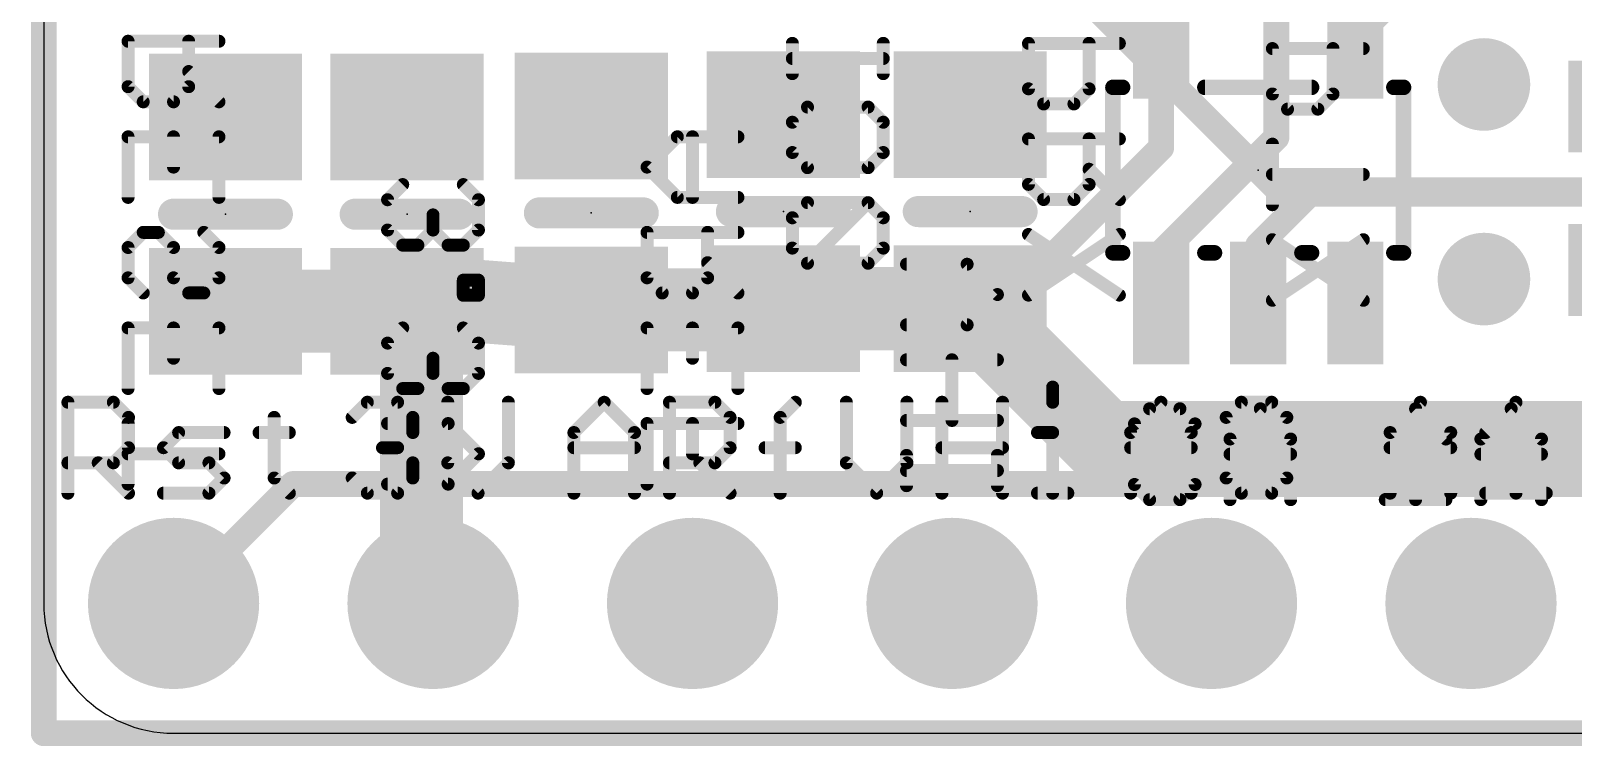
# Model space of a CAD drawing. Extents: x -0.1 to 35.6, y -0.1 to 17.9.
# Drawn here: x -0.13 to 14.97, y -0.13 to 6.87 of the extents above; entities that cross this region are included whole.
import ezdxf

# ---------------------------------------------------------------- set-up
doc = ezdxf.new("R2010")
doc.units = 0
for name, color, linetype in [('1', 12, 'CONTINUOUS'), ('16', 5, 'CONTINUOUS'), ('17', 110, 'CONTINUOUS'), ('18', 110, 'CONTINUOUS'), ('20', 4, 'CONTINUOUS'), ('21', 40, 'CONTINUOUS'), ('22', 6, 'CONTINUOUS'), ('23', 40, 'CONTINUOUS')]:
    doc.layers.add(name, color=color, linetype=linetype)

# ---------------------------------------------------------------- blocks, each defined once
blk = doc.blocks.new('RECT')
blk.add_solid([(-0.5, -0.5), (0.5, -0.5), (-0.5, 0.5), (0.5, 0.5)])
blk = doc.blocks.new('ROUNDP')
at = {"const_width": 0.5}
blk.add_lwpolyline([(0, -0.25, 1), (0, 0.25, 1), (0, -0.25)], format="xyb", dxfattribs=at)
blk = doc.blocks.new('ROUNDV')
at = {"const_width": 0.5}
blk.add_lwpolyline([(0, -0.25, 1), (0, 0.25, 1), (0, -0.25)], format="xyb", dxfattribs=at)

msp = doc.modelspace()

# ---------------------------------------------------------------- linework, layer by layer
at = {"layer": '1'}
for points, const_width in [([(0, 0), (0, 17.78)], 0.254), ([(12.065, 5.8304), (12.065, 7.4846)], 0.254), ([(10.414, 7.335), (10.9372, 6.8118)], 0.254), ([(13.2182, 7.1928), (12.8372, 6.8118)], 0.254), ([(10.9372, 6.8118), (10.9372, 5.7302)], 0.254), ([(10.9372, 4.7026), (12.065, 5.8304)], 0.254), ([(10.9372, 5.7302), (9.3624, 4.1554)], 0.254), ([(12.4262, 5.3142), (11.8872, 4.7752)], 0.254), ([(15.9612, 5.3142), (12.4262, 5.3142)], 0.254), ([(11.8872, 4.7752), (11.8872, 4.2118)], 0.254), ([(10.9372, 4.2118), (10.9372, 4.7026)], 0.254), ([(3.556, 4.13), (1.778, 4.13)], 0.8128), ([(3.556, 4.13), (3.5777, 4.1517)], 0.8128), ([(3.5777, 4.1517), (3.6957, 4.1427)], 0.8128), ([(3.6957, 4.2697), (5.3594, 4.1427)], 0.8128), ([(3.6957, 4.1427), (3.6957, 4.2697)], 0.8128), ([(3.6957, 1.3843), (3.6957, 4.1427)], 0.8128), ([(7.2263, 4.1427), (5.3594, 4.1427)], 0.8128), ([(7.239, 4.1554), (7.2263, 4.1427)], 0.8128), ([(9.0678, 4.1554), (7.239, 4.1554)], 0.8128), ([(10.3784, 2.8448), (9.0678, 4.1554)], 0.8128), ([(9.3624, 4.1554), (9.0678, 4.1554)], 0.254), ([(29.8958, 2.8448), (10.3784, 2.8448)], 0.8128), ([(3.81, 1.27), (3.6957, 1.3843)], 0.8128), ([(32.2072, 0), (0, 0)], 0.254)]:
    msp.add_lwpolyline(points, dxfattribs=dict(at, const_width=const_width))
for points, const_width in [([(11.0007, 6.8118, 1), (10.8737, 6.8118)], 0.127), ([(10.8923, 6.7669, 1), (10.9821, 6.8567)], 0.127), ([(12.7923, 6.8567, 1), (12.8821, 6.7669)], 0.127), ([(12.0015, 5.8304, 1), (12.1285, 5.8304)], 0.127), ([(12.1099, 5.7855, 1), (12.0201, 5.8753)], 0.127), ([(10.8737, 5.7302, 1), (11.0007, 5.7302)], 0.127), ([(10.9821, 5.6853, 1), (10.8923, 5.7751)], 0.127), ([(12.4262, 5.3777, 1), (12.4262, 5.2507)], 0.127), ([(12.4711, 5.2693, 1), (12.3813, 5.3591)], 0.127), ([(11.9507, 4.7752, 1), (11.8237, 4.7752)], 0.127), ([(11.8423, 4.8201, 1), (11.9321, 4.7303)], 0.127), ([(11.0007, 4.7026, 1), (10.8737, 4.7026)], 0.127), ([(10.8923, 4.7475, 1), (10.9821, 4.6577)], 0.127), ([(1.778, 4.3332, 1), (1.778, 3.9268)], 0.4064), ([(3.5932, 4.3543, 1), (3.5622, 3.9491)], 0.4064), ([(3.7214, 4.008, 1), (3.434, 4.2954)], 0.4064), ([(3.7112, 4.4723, 1), (3.6802, 4.0671)], 0.4064), ([(3.8989, 4.2697, 1), (3.4925, 4.2697)], 0.4064), ([(3.8989, 4.1427, 1), (3.4925, 4.1427)], 0.4064), ([(3.556, 3.9268, 1), (3.556, 4.3332)], 0.4064), ([(3.6802, 3.9401, 1), (3.7112, 4.3453)], 0.4064), ([(5.3594, 4.3459, 1), (5.3594, 3.9395)], 0.4064), ([(5.3439, 3.9401, 1), (5.3749, 4.3453)], 0.4064), ([(7.239, 4.3586, 1), (7.239, 3.9522)], 0.4064), ([(7.3827, 4.0117, 1), (7.0953, 4.2991)], 0.4064), ([(7.2263, 3.9395, 1), (7.2263, 4.3459)], 0.4064), ([(9.2115, 4.2991, 1), (8.9241, 4.0117)], 0.4064), ([(9.0678, 3.9522, 1), (9.0678, 4.3586)], 0.4064), ([(3.4123, 4.2737, 1), (3.6997, 3.9863)], 0.4064), ([(7.0826, 4.2864, 1), (7.37, 3.999)], 0.4064), ([(3.4925, 4.1427, 1), (3.8989, 4.1427)], 0.4064), ([(9.0678, 4.2189, 1), (9.0678, 4.0919)], 0.127), ([(9.3175, 4.2003, 1), (9.4073, 4.1105)], 0.127), ([(9.3624, 4.0919, 1), (9.3624, 4.2189)], 0.127), ([(10.8737, 4.2118, 1), (11.0007, 4.2118)], 0.127), ([(11.8237, 4.2118, 1), (11.9507, 4.2118)], 0.127), ([(10.3784, 3.048, 1), (10.3784, 2.6416)], 0.4064), ([(10.2347, 2.7011, 1), (10.5221, 2.9885)], 0.4064), ([(3.8394, 1.528, 1), (3.552, 1.2406)], 0.4064), ([(3.4925, 1.3843, 1), (3.8989, 1.3843)], 0.4064), ([(3.6663, 1.1263, 1), (3.9537, 1.4137)], 0.4064), ([(0, 0.0635, 1), (0, -0.0635)], 0.127), ([(-0.0635, 0, 1), (0.0635, 0)], 0.127)]:
    msp.add_lwpolyline(points, format="xyb", dxfattribs=dict(at, const_width=const_width))
at = {"layer": '16', "const_width": 0.254}
for points in [[(0, 0), (0, 17.78)], [(8.636, 8.763), (12.1198, 5.2792)], [(15.4686, 5.2792), (12.1198, 5.2792)], [(1.27, 1.27), (2.4384, 2.4384)], [(2.4384, 2.4384), (17.2663, 2.4384)], [(32.0802, 0), (0, 0)]]:
    msp.add_lwpolyline(points, dxfattribs=at)
at = {"layer": '16', "const_width": 0.127}
for points in [[(12.1198, 5.3427, 1), (12.1198, 5.2157)], [(12.0749, 5.2343, 1), (12.1647, 5.3241)], [(2.4384, 2.5019, 1), (2.4384, 2.3749)], [(2.4833, 2.3935, 1), (2.3935, 2.4833)], [(1.2251, 1.3149, 1), (1.3149, 1.2251)], [(0, 0.0635, 1), (0, -0.0635)], [(-0.0635, 0, 1), (0.0635, 0)]]:
    msp.add_lwpolyline(points, format="xyb", dxfattribs=at)
at = {"layer": '20'}
for p, q in [((0, 16.51), (0, 1.27)), ((1.27, 0), (34.29, 0))]:
    msp.add_line(p, q, dxfattribs=at)
msp.add_arc((1.27, 1.27), 1.27, 180, 270, dxfattribs=at)
at = {"layer": '21'}
for points, const_width in [([(10.4652, 4.7018), (10.4652, 6.3218)], 0.1524), ([(10.4652, 6.3218), (10.5592, 6.3218)], 0.1524), ([(11.3652, 6.3218), (12.4092, 6.3218)], 0.1524), ([(13.2152, 6.3218), (13.3092, 6.3218)], 0.1524), ([(13.3092, 6.3218), (13.3092, 4.7018)], 0.1524), ([(1.27, 5.08), (2.286, 5.08)], 0.3048), ([(3.048, 5.08), (4.064, 5.08)], 0.3048), ([(4.8514, 5.0927), (5.8674, 5.0927)], 0.3048), ([(6.731, 5.1054), (7.747, 5.1054)], 0.3048), ([(8.5598, 5.1054), (9.5758, 5.1054)], 0.3048), ([(10.5592, 4.7018), (10.4652, 4.7018)], 0.1524), ([(11.4592, 4.7018), (11.3652, 4.7018)], 0.1524), ([(12.4092, 4.7018), (12.3152, 4.7018)], 0.1524), ([(13.3092, 4.7018), (13.2152, 4.7018)], 0.1524), ([(9.8751, 3.3876), (9.8751, 3.2393)], 0.127), ([(0.2358, 2.3495), (0.2358, 3.2393)], 0.127), ([(0.2358, 3.2393), (0.6807, 3.2393)], 0.127), ([(0.6807, 3.2393), (0.829, 3.091)], 0.127), ([(3.0185, 3.091), (3.1668, 3.2393)], 0.127), ([(3.1668, 3.2393), (3.4633, 3.2393)], 0.127), ([(3.4633, 3.2393), (3.6116, 3.091)], 0.127), ([(3.954, 3.2393), (3.954, 2.6461)], 0.127), ([(4.5472, 2.6461), (4.5472, 3.2393)], 0.127), ([(5.1888, 2.9427), (5.4854, 3.2393)], 0.127), ([(5.4854, 3.2393), (5.782, 2.9427)], 0.127), ([(6.1243, 2.3495), (6.1243, 3.2393)], 0.127), ([(6.1243, 3.2393), (6.5692, 3.2393)], 0.127), ([(6.5692, 3.2393), (6.7175, 3.091)], 0.127), ([(7.2081, 3.091), (7.3564, 3.2393)], 0.127), ([(7.8558, 3.2393), (7.8558, 2.6461)], 0.127), ([(8.449, 2.6461), (8.449, 3.2393)], 0.127), ([(8.7913, 2.3495), (8.7913, 3.2393)], 0.127), ([(9.3845, 3.2393), (9.3845, 2.3495)], 0.127), ([(10.6385, 2.9427), (10.935, 3.2393)], 0.127), ([(10.935, 3.2393), (11.2316, 2.9427)], 0.127), ([(11.574, 3.091), (11.7223, 3.2393)], 0.127), ([(11.7223, 3.2393), (12.0189, 3.2393)], 0.127), ([(12.0189, 3.2393), (12.1672, 3.091)], 0.127), ([(13.1785, 2.9427), (13.475, 3.2393)], 0.127), ([(13.475, 3.2393), (13.7716, 2.9427)], 0.127), ([(14.114, 2.9427), (14.4106, 3.2393)], 0.127), ([(14.4106, 3.2393), (14.4106, 2.3495)], 0.127), ([(0.829, 3.091), (0.829, 2.7944)], 0.127), ([(2.2551, 3.091), (2.2551, 2.4978)], 0.127), ([(3.6116, 3.091), (3.6116, 2.9427)], 0.127), ([(6.7175, 3.091), (6.7175, 2.7944)], 0.127), ([(7.2081, 2.3495), (7.2081, 3.091)], 0.127), ([(11.574, 2.4978), (11.574, 3.091)], 0.127), ([(11.574, 2.4978), (12.1672, 3.091)], 0.127), ([(12.1672, 3.091), (12.1672, 2.4978)], 0.127), ([(1.1713, 2.7944), (1.3196, 2.9427)], 0.127), ([(1.3196, 2.9427), (1.7645, 2.9427)], 0.127), ([(2.1068, 2.9427), (2.4034, 2.9427)], 0.127), ([(3.6116, 2.9427), (3.4633, 2.7944)], 0.127), ([(5.1888, 2.3495), (5.1888, 2.9427)], 0.127), ([(5.782, 2.9427), (5.782, 2.3495)], 0.127), ([(9.7268, 2.9427), (9.8751, 2.9427)], 0.127), ([(9.8751, 2.9427), (9.8751, 2.3495)], 0.127), ([(10.6385, 2.3495), (10.6385, 2.9427)], 0.127), ([(11.2316, 2.9427), (11.2316, 2.3495)], 0.127), ([(13.1785, 2.3495), (13.1785, 2.9427)], 0.127), ([(13.7716, 2.9427), (13.7716, 2.3495)], 0.127), ([(0.829, 2.7944), (0.6807, 2.6461)], 0.127), ([(1.3196, 2.6461), (1.1713, 2.7944)], 0.127), ([(3.4633, 2.7944), (3.315, 2.7944)], 0.127), ([(3.4633, 2.7944), (3.6116, 2.6461)], 0.127), ([(5.1888, 2.7944), (5.782, 2.7944)], 0.127), ([(6.7175, 2.7944), (6.5692, 2.6461)], 0.127), ([(7.0598, 2.7944), (7.3564, 2.7944)], 0.127), ([(8.7913, 2.7944), (9.3845, 2.7944)], 0.127), ([(10.6385, 2.7944), (11.2316, 2.7944)], 0.127), ([(13.1785, 2.7944), (13.7716, 2.7944)], 0.127), ([(0.6807, 2.6461), (0.2358, 2.6461)], 0.127), ([(0.5324, 2.6461), (0.829, 2.3495)], 0.127), ([(1.6162, 2.6461), (1.3196, 2.6461)], 0.127), ([(1.7645, 2.4978), (1.6162, 2.6461)], 0.127), ([(3.6116, 2.6461), (3.6116, 2.4978)], 0.127), ([(3.954, 2.6461), (4.2506, 2.3495)], 0.127), ([(4.2506, 2.3495), (4.5472, 2.6461)], 0.127), ([(6.5692, 2.6461), (6.1243, 2.6461)], 0.127), ([(6.4209, 2.6461), (6.7175, 2.3495)], 0.127), ([(7.8558, 2.6461), (8.1524, 2.3495)], 0.127), ([(8.1524, 2.3495), (8.449, 2.6461)], 0.127), ([(1.6162, 2.3495), (1.7645, 2.4978)], 0.127), ([(2.2551, 2.4978), (2.4034, 2.3495)], 0.127), ([(3.1668, 2.3495), (3.0185, 2.4978)], 0.127), ([(3.6116, 2.4978), (3.4633, 2.3495)], 0.127), ([(11.7223, 2.3495), (11.574, 2.4978)], 0.127), ([(12.1672, 2.4978), (12.0189, 2.3495)], 0.127), ([(1.1713, 2.3495), (1.6162, 2.3495)], 0.127), ([(3.4633, 2.3495), (3.1668, 2.3495)], 0.127), ([(9.7268, 2.3495), (10.0234, 2.3495)], 0.127), ([(12.0189, 2.3495), (11.7223, 2.3495)], 0.127), ([(14.114, 2.3495), (14.7072, 2.3495)], 0.127)]:
    msp.add_lwpolyline(points, dxfattribs=dict(at, const_width=const_width))
for points, const_width in [([(10.5033, 6.3218, 1), (10.4271, 6.3218)], 0.0762), ([(10.4652, 6.3599, 1), (10.4652, 6.2837)], 0.0762), ([(10.5592, 6.2837, 1), (10.5592, 6.3599)], 0.0762), ([(11.3652, 6.3599, 1), (11.3652, 6.2837)], 0.0762), ([(12.4092, 6.2837, 1), (12.4092, 6.3599)], 0.0762), ([(13.2152, 6.3599, 1), (13.2152, 6.2837)], 0.0762), ([(13.3473, 6.3218, 1), (13.2711, 6.3218)], 0.0762), ([(13.3092, 6.2837, 1), (13.3092, 6.3599)], 0.0762), ([(1.27, 5.1562, 1), (1.27, 5.0038)], 0.1524), ([(2.286, 5.0038, 1), (2.286, 5.1562)], 0.1524), ([(3.048, 5.1562, 1), (3.048, 5.0038)], 0.1524), ([(4.064, 5.0038, 1), (4.064, 5.1562)], 0.1524), ([(4.8514, 5.1689, 1), (4.8514, 5.0165)], 0.1524), ([(5.8674, 5.0165, 1), (5.8674, 5.1689)], 0.1524), ([(6.731, 5.1816, 1), (6.731, 5.0292)], 0.1524), ([(7.747, 5.0292, 1), (7.747, 5.1816)], 0.1524), ([(8.5598, 5.1816, 1), (8.5598, 5.0292)], 0.1524), ([(9.5758, 5.0292, 1), (9.5758, 5.1816)], 0.1524), ([(10.4652, 4.7399, 1), (10.4652, 4.6637)], 0.0762), ([(10.4271, 4.7018, 1), (10.5033, 4.7018)], 0.0762), ([(10.5592, 4.6637, 1), (10.5592, 4.7399)], 0.0762), ([(11.3652, 4.7399, 1), (11.3652, 4.6637)], 0.0762), ([(11.4592, 4.6637, 1), (11.4592, 4.7399)], 0.0762), ([(12.3152, 4.7399, 1), (12.3152, 4.6637)], 0.0762), ([(12.4092, 4.6637, 1), (12.4092, 4.7399)], 0.0762), ([(13.2152, 4.7399, 1), (13.2152, 4.6637)], 0.0762), ([(13.2711, 4.7018, 1), (13.3473, 4.7018)], 0.0762), ([(13.3092, 4.6637, 1), (13.3092, 4.7399)], 0.0762), ([(9.9069, 3.3876, 1), (9.8434, 3.3876)], 0.0635), ([(0.2675, 3.2393, 1), (0.204, 3.2393)], 0.0635), ([(0.2358, 3.271, 1), (0.2358, 3.2075)], 0.0635), ([(0.7031, 3.2617, 1), (0.6582, 3.2168)], 0.0635), ([(0.6807, 3.2075, 1), (0.6807, 3.271)], 0.0635), ([(3.1668, 3.271, 1), (3.1668, 3.2075)], 0.0635), ([(3.1892, 3.2168, 1), (3.1443, 3.2617)], 0.0635), ([(3.4858, 3.2617, 1), (3.4409, 3.2168)], 0.0635), ([(3.4633, 3.2075, 1), (3.4633, 3.271)], 0.0635), ([(3.9857, 3.2393, 1), (3.9222, 3.2393)], 0.0635), ([(4.5789, 3.2393, 1), (4.5154, 3.2393)], 0.0635), ([(5.5078, 3.2617, 1), (5.4629, 3.2168)], 0.0635), ([(5.5078, 3.2168, 1), (5.4629, 3.2617)], 0.0635), ([(6.1243, 3.271, 1), (6.1243, 3.2075)], 0.0635), ([(6.156, 3.2393, 1), (6.0926, 3.2393)], 0.0635), ([(6.5916, 3.2617, 1), (6.5467, 3.2168)], 0.0635), ([(6.5692, 3.2075, 1), (6.5692, 3.271)], 0.0635), ([(7.3789, 3.2168, 1), (7.334, 3.2617)], 0.0635), ([(7.8875, 3.2393, 1), (7.824, 3.2393)], 0.0635), ([(8.4807, 3.2393, 1), (8.4172, 3.2393)], 0.0635), ([(8.8231, 3.2393, 1), (8.7595, 3.2393)], 0.0635), ([(9.4162, 3.2393, 1), (9.3527, 3.2393)], 0.0635), ([(9.8434, 3.2393, 1), (9.9069, 3.2393)], 0.0635), ([(10.9575, 3.2617, 1), (10.9126, 3.2168)], 0.0635), ([(10.9575, 3.2168, 1), (10.9126, 3.2617)], 0.0635), ([(11.7223, 3.271, 1), (11.7223, 3.2075)], 0.0635), ([(11.7447, 3.2168, 1), (11.6998, 3.2617)], 0.0635), ([(12.0413, 3.2617, 1), (11.9964, 3.2168)], 0.0635), ([(12.0189, 3.2075, 1), (12.0189, 3.271)], 0.0635), ([(13.4975, 3.2617, 1), (13.4526, 3.2168)], 0.0635), ([(13.4975, 3.2168, 1), (13.4526, 3.2617)], 0.0635), ([(14.4423, 3.2393, 1), (14.3788, 3.2393)], 0.0635), ([(14.433, 3.2168, 1), (14.3881, 3.2617)], 0.0635), ([(0.8607, 3.091, 1), (0.7972, 3.091)], 0.0635), ([(0.8065, 3.0685, 1), (0.8514, 3.1134)], 0.0635), ([(2.2869, 3.091, 1), (2.2234, 3.091)], 0.0635), ([(2.996, 3.1134, 1), (3.0409, 3.0685)], 0.0635), ([(3.6434, 3.091, 1), (3.5799, 3.091)], 0.0635), ([(3.5892, 3.0685, 1), (3.6341, 3.1134)], 0.0635), ([(6.7492, 3.091, 1), (6.6857, 3.091)], 0.0635), ([(6.695, 3.0685, 1), (6.7399, 3.1134)], 0.0635), ([(7.2399, 3.091, 1), (7.1764, 3.091)], 0.0635), ([(7.1857, 3.1134, 1), (7.2306, 3.0685)], 0.0635), ([(11.6057, 3.091, 1), (11.5422, 3.091)], 0.0635), ([(11.5515, 3.1134, 1), (11.5964, 3.0685)], 0.0635), ([(12.1989, 3.091, 1), (12.1354, 3.091)], 0.0635), ([(12.1896, 3.0685, 1), (12.1447, 3.1134)], 0.0635), ([(12.1447, 3.0685, 1), (12.1896, 3.1134)], 0.0635), ([(1.3196, 2.9744, 1), (1.3196, 2.9109)], 0.0635), ([(1.342, 2.9202, 1), (1.2971, 2.9651)], 0.0635), ([(1.7645, 2.9109, 1), (1.7645, 2.9744)], 0.0635), ([(2.1068, 2.9744, 1), (2.1068, 2.9109)], 0.0635), ([(2.4034, 2.9109, 1), (2.4034, 2.9744)], 0.0635), ([(3.5799, 2.9427, 1), (3.6434, 2.9427)], 0.0635), ([(3.6341, 2.9202, 1), (3.5892, 2.9651)], 0.0635), ([(5.2205, 2.9427, 1), (5.157, 2.9427)], 0.0635), ([(5.1663, 2.9651, 1), (5.2112, 2.9202)], 0.0635), ([(5.8137, 2.9427, 1), (5.7502, 2.9427)], 0.0635), ([(5.7595, 2.9202, 1), (5.8044, 2.9651)], 0.0635), ([(9.7268, 2.9744, 1), (9.7268, 2.9109)], 0.0635), ([(9.9069, 2.9427, 1), (9.8434, 2.9427)], 0.0635), ([(9.8751, 2.9109, 1), (9.8751, 2.9744)], 0.0635), ([(10.6702, 2.9427, 1), (10.6067, 2.9427)], 0.0635), ([(10.616, 2.9651, 1), (10.6609, 2.9202)], 0.0635), ([(11.2634, 2.9427, 1), (11.1999, 2.9427)], 0.0635), ([(11.2092, 2.9202, 1), (11.2541, 2.9651)], 0.0635), ([(13.2102, 2.9427, 1), (13.1467, 2.9427)], 0.0635), ([(13.156, 2.9651, 1), (13.2009, 2.9202)], 0.0635), ([(13.8034, 2.9427, 1), (13.7399, 2.9427)], 0.0635), ([(13.7492, 2.9202, 1), (13.7941, 2.9651)], 0.0635), ([(14.0915, 2.9651, 1), (14.1364, 2.9202)], 0.0635), ([(0.7972, 2.7944, 1), (0.8607, 2.7944)], 0.0635), ([(0.8514, 2.7719, 1), (0.8065, 2.8168)], 0.0635), ([(1.1938, 2.8168, 1), (1.1488, 2.7719)], 0.0635), ([(1.1488, 2.8168, 1), (1.1938, 2.7719)], 0.0635), ([(3.315, 2.8261, 1), (3.315, 2.7626)], 0.0635), ([(3.4858, 2.8168, 1), (3.4409, 2.7719)], 0.0635), ([(3.4409, 2.8168, 1), (3.4858, 2.7719)], 0.0635), ([(3.4633, 2.7626, 1), (3.4633, 2.8261)], 0.0635), ([(5.1888, 2.8261, 1), (5.1888, 2.7626)], 0.0635), ([(5.782, 2.7626, 1), (5.782, 2.8261)], 0.0635), ([(6.6857, 2.7944, 1), (6.7492, 2.7944)], 0.0635), ([(6.7399, 2.7719, 1), (6.695, 2.8168)], 0.0635), ([(7.0598, 2.8261, 1), (7.0598, 2.7626)], 0.0635), ([(7.3564, 2.7626, 1), (7.3564, 2.8261)], 0.0635), ([(8.7913, 2.8261, 1), (8.7913, 2.7626)], 0.0635), ([(9.3845, 2.7626, 1), (9.3845, 2.8261)], 0.0635), ([(10.6385, 2.8261, 1), (10.6385, 2.7626)], 0.0635), ([(11.2316, 2.7626, 1), (11.2316, 2.8261)], 0.0635), ([(13.1785, 2.8261, 1), (13.1785, 2.7626)], 0.0635), ([(13.7716, 2.7626, 1), (13.7716, 2.8261)], 0.0635), ([(0.2358, 2.6778, 1), (0.2358, 2.6143)], 0.0635), ([(0.5548, 2.6685, 1), (0.5099, 2.6236)], 0.0635), ([(0.6582, 2.6685, 1), (0.7031, 2.6236)], 0.0635), ([(0.6807, 2.6143, 1), (0.6807, 2.6778)], 0.0635), ([(1.3196, 2.6778, 1), (1.3196, 2.6143)], 0.0635), ([(1.2971, 2.6236, 1), (1.342, 2.6685)], 0.0635), ([(1.6386, 2.6685, 1), (1.5937, 2.6236)], 0.0635), ([(1.6162, 2.6143, 1), (1.6162, 2.6778)], 0.0635), ([(3.6434, 2.6461, 1), (3.5799, 2.6461)], 0.0635), ([(3.5892, 2.6236, 1), (3.6341, 2.6685)], 0.0635), ([(3.9222, 2.6461, 1), (3.9857, 2.6461)], 0.0635), ([(3.9764, 2.6685, 1), (3.9315, 2.6236)], 0.0635), ([(4.5154, 2.6461, 1), (4.5789, 2.6461)], 0.0635), ([(4.5696, 2.6236, 1), (4.5247, 2.6685)], 0.0635), ([(6.1243, 2.6778, 1), (6.1243, 2.6143)], 0.0635), ([(6.4433, 2.6685, 1), (6.3984, 2.6236)], 0.0635), ([(6.5467, 2.6685, 1), (6.5916, 2.6236)], 0.0635), ([(6.5692, 2.6143, 1), (6.5692, 2.6778)], 0.0635), ([(7.8782, 2.6685, 1), (7.8333, 2.6236)], 0.0635), ([(7.824, 2.6461, 1), (7.8875, 2.6461)], 0.0635), ([(8.4172, 2.6461, 1), (8.4807, 2.6461)], 0.0635), ([(8.4714, 2.6236, 1), (8.4265, 2.6685)], 0.0635), ([(1.7869, 2.4753, 1), (1.742, 2.5202)], 0.0635), ([(1.742, 2.4753, 1), (1.7869, 2.5202)], 0.0635), ([(2.2234, 2.4978, 1), (2.2869, 2.4978)], 0.0635), ([(2.2776, 2.5202, 1), (2.2327, 2.4753)], 0.0635), ([(3.0409, 2.5202, 1), (2.996, 2.4753)], 0.0635), ([(3.5799, 2.4978, 1), (3.6434, 2.4978)], 0.0635), ([(3.6341, 2.4753, 1), (3.5892, 2.5202)], 0.0635), ([(11.5422, 2.4978, 1), (11.6057, 2.4978)], 0.0635), ([(11.5964, 2.5202, 1), (11.5515, 2.4753)], 0.0635), ([(11.5515, 2.5202, 1), (11.5964, 2.4753)], 0.0635), ([(12.1354, 2.4978, 1), (12.1989, 2.4978)], 0.0635), ([(12.1896, 2.4753, 1), (12.1447, 2.5202)], 0.0635), ([(0.204, 2.3495, 1), (0.2675, 2.3495)], 0.0635), ([(0.8065, 2.327, 1), (0.8514, 2.372)], 0.0635), ([(1.1713, 2.3813, 1), (1.1713, 2.3177)], 0.0635), ([(1.5937, 2.372, 1), (1.6386, 2.327)], 0.0635), ([(1.6162, 2.3177, 1), (1.6162, 2.3813)], 0.0635), ([(2.381, 2.327, 1), (2.4259, 2.372)], 0.0635), ([(3.1668, 2.3813, 1), (3.1668, 2.3177)], 0.0635), ([(3.1443, 2.327, 1), (3.1892, 2.372)], 0.0635), ([(3.4409, 2.372, 1), (3.4858, 2.327)], 0.0635), ([(3.4633, 2.3177, 1), (3.4633, 2.3813)], 0.0635), ([(4.2281, 2.372, 1), (4.273, 2.327)], 0.0635), ([(4.2281, 2.327, 1), (4.273, 2.372)], 0.0635), ([(5.157, 2.3495, 1), (5.2205, 2.3495)], 0.0635), ([(5.7502, 2.3495, 1), (5.8137, 2.3495)], 0.0635), ([(6.0926, 2.3495, 1), (6.156, 2.3495)], 0.0635), ([(6.695, 2.327, 1), (6.7399, 2.372)], 0.0635), ([(7.1764, 2.3495, 1), (7.2399, 2.3495)], 0.0635), ([(8.1299, 2.372, 1), (8.1748, 2.327)], 0.0635), ([(8.1299, 2.327, 1), (8.1748, 2.372)], 0.0635), ([(8.7595, 2.3495, 1), (8.8231, 2.3495)], 0.0635), ([(9.3527, 2.3495, 1), (9.4162, 2.3495)], 0.0635), ([(9.7268, 2.3813, 1), (9.7268, 2.3177)], 0.0635), ([(9.8434, 2.3495, 1), (9.9069, 2.3495)], 0.0635), ([(10.0234, 2.3177, 1), (10.0234, 2.3813)], 0.0635), ([(10.6067, 2.3495, 1), (10.6702, 2.3495)], 0.0635), ([(11.1999, 2.3495, 1), (11.2634, 2.3495)], 0.0635), ([(11.7223, 2.3813, 1), (11.7223, 2.3177)], 0.0635), ([(11.6998, 2.327, 1), (11.7447, 2.372)], 0.0635), ([(11.9964, 2.372, 1), (12.0413, 2.327)], 0.0635), ([(12.0189, 2.3177, 1), (12.0189, 2.3813)], 0.0635), ([(13.1467, 2.3495, 1), (13.2102, 2.3495)], 0.0635), ([(13.7399, 2.3495, 1), (13.8034, 2.3495)], 0.0635), ([(14.114, 2.3813, 1), (14.114, 2.3177)], 0.0635), ([(14.3788, 2.3495, 1), (14.4423, 2.3495)], 0.0635), ([(14.7072, 2.3177, 1), (14.7072, 2.3813)], 0.0635)]:
    msp.add_lwpolyline(points, format="xyb", dxfattribs=dict(at, const_width=const_width))
at = {"layer": '22', "const_width": 0.127}
for points in [[(1.7145, 6.7731), (0.8247, 6.7731)], [(0.8247, 6.7731), (0.8247, 6.3282)], [(1.4179, 6.3282), (1.4179, 6.7731)], [(7.3271, 6.7523), (7.3271, 6.4557)], [(8.2169, 6.7523), (8.2169, 6.4557)], [(10.5283, 6.7523), (9.6385, 6.7523)], [(9.6385, 6.7523), (9.6385, 6.3074)], [(10.2317, 6.3074), (10.2317, 6.7523)], [(8.2169, 6.604), (7.3271, 6.604)], [(12.9159, 6.7015), (12.0261, 6.7015)], [(12.0261, 6.7015), (12.0261, 6.2566)], [(12.6193, 6.2566), (12.6193, 6.7015)], [(1.4179, 6.4765), (1.7145, 6.1799)], [(0.8247, 6.3282), (0.973, 6.1799)], [(1.2696, 6.1799), (1.4179, 6.3282)], [(9.6385, 6.3074), (9.7868, 6.1591)], [(10.0834, 6.1591), (10.2317, 6.3074)], [(0.973, 6.1799), (1.2696, 6.1799)], [(7.3271, 5.9803), (7.4754, 6.1286)], [(7.4754, 6.1286), (8.0686, 6.1286)], [(8.0686, 6.1286), (8.2169, 5.9803)], [(9.7868, 6.1591), (10.0834, 6.1591)], [(12.0261, 6.2566), (12.1744, 6.1083)], [(12.471, 6.1083), (12.6193, 6.2566)], [(7.3271, 5.6837), (7.3271, 5.9803)], [(8.2169, 5.9803), (8.2169, 5.6837)], [(12.1744, 6.1083), (12.471, 6.1083)], [(0.8247, 5.2444), (0.8247, 5.8376)], [(0.8247, 5.8376), (1.7145, 5.8376)], [(1.2696, 5.8376), (1.2696, 5.541)], [(1.7145, 5.8376), (1.7145, 5.2444)], [(6.2013, 5.8376), (5.9047, 5.541)], [(6.7945, 5.8376), (6.2013, 5.8376)], [(6.3496, 5.8376), (6.3496, 5.2444)], [(7.4754, 5.5354), (7.3271, 5.6837)], [(8.2169, 5.6837), (8.0686, 5.5354)], [(10.5283, 5.8167), (9.6385, 5.8167)], [(9.6385, 5.8167), (9.6385, 5.3719)], [(10.2317, 5.3719), (10.2317, 5.8167)], [(12.0261, 5.7659), (12.0261, 5.1728)], [(5.9047, 5.541), (6.2013, 5.2444)], [(8.0686, 5.5354), (7.4754, 5.5354)], [(9.6385, 5.3719), (9.7868, 5.2236)], [(10.0834, 5.2236), (10.2317, 5.3719)], [(10.2317, 5.5202), (10.5283, 5.2236)], [(12.9159, 5.4694), (12.0261, 5.4694)], [(3.513, 5.3698), (3.3647, 5.2215)], [(3.3647, 5.2215), (3.3647, 4.9249)], [(4.2545, 5.2215), (4.1062, 5.3698)], [(4.2545, 4.9249), (4.2545, 5.2215)], [(6.2013, 5.2444), (6.7945, 5.2444)], [(9.7868, 5.2236), (10.0834, 5.2236)], [(3.8096, 4.9249), (3.8096, 5.0732)], [(7.4754, 5.1931), (7.3271, 5.0448)], [(8.0686, 5.1931), (7.4754, 5.1931)], [(8.0686, 5.1931), (7.4754, 4.5999)], [(8.2169, 5.0448), (8.0686, 5.1931)], [(3.3647, 4.9249), (3.513, 4.7766)], [(3.6613, 4.7766), (3.8096, 4.9249)], [(3.8096, 4.9249), (3.9579, 4.7766)], [(4.1062, 4.7766), (4.2545, 4.9249)], [(7.3271, 5.0448), (7.3271, 4.7482)], [(8.2169, 4.7482), (8.2169, 5.0448)], [(0.8247, 4.7538), (0.973, 4.9021)], [(0.973, 4.9021), (1.1213, 4.9021)], [(1.1213, 4.9021), (1.2696, 4.7538)], [(1.7145, 4.7538), (1.5662, 4.9021)], [(3.513, 4.7766), (3.6613, 4.7766)], [(3.9579, 4.7766), (4.1062, 4.7766)], [(6.7945, 4.9021), (5.9047, 4.9021)], [(5.9047, 4.9021), (5.9047, 4.4572)], [(6.4979, 4.4572), (6.4979, 4.9021)], [(9.6385, 4.8812), (10.5283, 4.2881)], [(9.6385, 4.2881), (10.5283, 4.8812)], [(12.0261, 4.8304), (12.9159, 4.2373)], [(12.0261, 4.2373), (12.9159, 4.8304)], [(0.8247, 4.4572), (0.8247, 4.7538)], [(1.2696, 4.7538), (1.2696, 4.4572)], [(1.7145, 4.4572), (1.7145, 4.7538)], [(7.3271, 4.7482), (7.4754, 4.5999)], [(8.0686, 4.5999), (8.2169, 4.7482)], [(6.4979, 4.6055), (6.7945, 4.3089)], [(7.4754, 4.5999), (8.0686, 4.5999)], [(8.4447, 4.5902), (9.0379, 4.5902)], [(9.0379, 4.5902), (9.3345, 4.2936)], [(0.973, 4.3089), (0.8247, 4.4572)], [(1.2696, 4.4572), (1.4179, 4.3089)], [(1.5662, 4.3089), (1.7145, 4.4572)], [(4.2545, 4.4343), (4.1062, 4.4343)], [(4.1062, 4.4343), (4.1062, 4.286)], [(4.2545, 4.286), (4.2545, 4.4343)], [(5.9047, 4.4572), (6.053, 4.3089)], [(6.3496, 4.3089), (6.4979, 4.4572)], [(1.4179, 4.3089), (1.5662, 4.3089)], [(4.1062, 4.286), (4.2545, 4.286)], [(6.053, 4.3089), (6.3496, 4.3089)], [(9.3345, 4.2936), (9.0379, 3.997)], [(0.8247, 3.3734), (0.8247, 3.9665)], [(0.8247, 3.9665), (1.7145, 3.9665)], [(1.2696, 3.9665), (1.2696, 3.67)], [(1.7145, 3.9665), (1.7145, 3.3734)], [(3.513, 3.9665), (3.3647, 3.8182)], [(4.2545, 3.8182), (4.1062, 3.9665)], [(5.9047, 3.3734), (5.9047, 3.9665)], [(5.9047, 3.9665), (6.7945, 3.9665)], [(6.3496, 3.9665), (6.3496, 3.67)], [(6.7945, 3.9665), (6.7945, 3.3734)], [(9.0379, 3.997), (8.4447, 3.997)], [(3.3647, 3.8182), (3.3647, 3.5217)], [(4.2545, 3.5217), (4.2545, 3.8182)], [(3.8096, 3.5217), (3.8096, 3.67)], [(9.3345, 3.6547), (8.4447, 3.6547)], [(8.8896, 3.6547), (8.8896, 3.0615)], [(3.3647, 3.5217), (3.513, 3.3734)], [(3.6613, 3.3734), (3.8096, 3.5217)], [(3.8096, 3.5217), (3.9579, 3.3734)], [(4.1062, 3.3734), (4.2545, 3.5217)], [(3.513, 3.3734), (3.6613, 3.3734)], [(3.9579, 3.3734), (4.1062, 3.3734)], [(10.8243, 3.1758), (10.676, 3.0275)], [(11.1209, 3.1758), (10.8243, 3.1758)], [(11.2692, 3.0275), (11.1209, 3.1758)], [(11.9081, 3.1758), (11.6115, 2.8792)], [(12.2047, 2.8792), (11.9081, 3.1758)], [(13.7244, 2.8792), (13.4278, 3.1758)], [(13.4278, 3.1758), (13.4278, 2.286)], [(14.3634, 3.1758), (14.0668, 2.8792)], [(14.6599, 2.8792), (14.3634, 3.1758)], [(0.8247, 3.031), (0.8247, 2.4379)], [(3.3647, 3.031), (3.9579, 3.031)], [(3.9579, 3.031), (4.2545, 2.7344)], [(6.7945, 3.031), (5.9047, 3.031)], [(5.9047, 3.031), (5.9047, 2.4379)], [(6.3496, 3.031), (6.3496, 2.7344)], [(8.4447, 3.0615), (9.3345, 3.0615)], [(10.676, 3.0275), (10.676, 2.4343)], [(11.2692, 2.4343), (10.676, 3.0275)], [(11.2692, 2.4343), (11.2692, 3.0275)], [(11.6115, 2.8792), (11.6115, 2.286)], [(12.2047, 2.286), (12.2047, 2.8792)], [(14.0668, 2.8792), (14.0668, 2.286)], [(14.6599, 2.286), (14.6599, 2.8792)], [(1.7145, 2.7344), (0.8247, 2.7344)], [(4.2545, 2.7344), (3.9579, 2.4378)], [(8.4447, 2.7192), (8.4447, 2.4226)], [(9.3345, 2.7192), (9.3345, 2.4226)], [(12.2047, 2.7309), (11.6115, 2.7309)], [(14.6599, 2.7309), (14.0668, 2.7309)], [(9.3345, 2.5709), (8.4447, 2.5709)], [(3.9579, 2.4378), (3.3647, 2.4378)], [(10.676, 2.4343), (10.8243, 2.286)], [(11.1209, 2.286), (11.2692, 2.4343)], [(10.8243, 2.286), (11.1209, 2.286)], [(13.7244, 2.286), (13.1312, 2.286)]]:
    msp.add_lwpolyline(points, dxfattribs=at)
at = {"layer": '22', "const_width": 0.0635}
for points in [[(0.8247, 6.8048, 1), (0.8247, 6.7413)], [(0.8565, 6.7731, 1), (0.793, 6.7731)], [(1.4497, 6.7731, 1), (1.3862, 6.7731)], [(1.7145, 6.7413, 1), (1.7145, 6.8048)], [(7.3589, 6.7523, 1), (7.2954, 6.7523)], [(8.2487, 6.7523, 1), (8.1852, 6.7523)], [(9.6703, 6.7523, 1), (9.6068, 6.7523)], [(9.6385, 6.784, 1), (9.6385, 6.7205)], [(10.2635, 6.7523, 1), (10.2, 6.7523)], [(10.5283, 6.7205, 1), (10.5283, 6.784)], [(7.3271, 6.6357, 1), (7.3271, 6.5722)], [(8.2169, 6.5722, 1), (8.2169, 6.6357)], [(12.0261, 6.7332, 1), (12.0261, 6.6697)], [(12.0579, 6.7015, 1), (11.9944, 6.7015)], [(12.6511, 6.7015, 1), (12.5876, 6.7015)], [(12.9159, 6.6697, 1), (12.9159, 6.7332)], [(1.4404, 6.499, 1), (1.3955, 6.4541)], [(0.8472, 6.3507, 1), (0.8023, 6.3058)], [(0.793, 6.3282, 1), (0.8565, 6.3282)], [(1.3862, 6.3282, 1), (1.4497, 6.3282)], [(1.4404, 6.3058, 1), (1.3955, 6.3507)], [(7.2954, 6.4557, 1), (7.3589, 6.4557)], [(8.1852, 6.4557, 1), (8.2487, 6.4557)], [(9.661, 6.3298, 1), (9.6161, 6.2849)], [(10.2542, 6.2849, 1), (10.2093, 6.3298)], [(0.973, 6.2117, 1), (0.973, 6.1482)], [(0.9506, 6.1575, 1), (0.9955, 6.2024)], [(1.2472, 6.2024, 1), (1.2921, 6.1575)], [(1.2696, 6.1482, 1), (1.2696, 6.2117)], [(1.692, 6.1575, 1), (1.737, 6.2024)], [(7.4754, 6.1603, 1), (7.4754, 6.0968)], [(7.4979, 6.1061, 1), (7.453, 6.151)], [(8.0911, 6.151, 1), (8.0462, 6.1061)], [(8.0686, 6.0968, 1), (8.0686, 6.1603)], [(9.6068, 6.3074, 1), (9.6703, 6.3074)], [(9.7868, 6.1908, 1), (9.7868, 6.1273)], [(9.7644, 6.1366, 1), (9.8093, 6.1815)], [(10.061, 6.1815, 1), (10.1059, 6.1366)], [(10.0834, 6.1273, 1), (10.0834, 6.1908)], [(10.2, 6.3074, 1), (10.2635, 6.3074)], [(12.0486, 6.279, 1), (12.0037, 6.2341)], [(11.9944, 6.2566, 1), (12.0579, 6.2566)], [(12.5876, 6.2566, 1), (12.6511, 6.2566)], [(12.6418, 6.2341, 1), (12.5969, 6.279)], [(7.3589, 5.9803, 1), (7.2954, 5.9803)], [(8.2487, 5.9803, 1), (8.1852, 5.9803)], [(12.1744, 6.14, 1), (12.1744, 6.0765)], [(12.152, 6.0858, 1), (12.1969, 6.1307)], [(12.4486, 6.1307, 1), (12.4935, 6.0858)], [(12.471, 6.0765, 1), (12.471, 6.14)], [(0.8247, 5.8693, 1), (0.8247, 5.8058)], [(0.8565, 5.8376, 1), (0.793, 5.8376)], [(1.3014, 5.8376, 1), (1.2379, 5.8376)], [(1.7463, 5.8376, 1), (1.6828, 5.8376)], [(1.7145, 5.8058, 1), (1.7145, 5.8693)], [(6.2013, 5.8693, 1), (6.2013, 5.8058)], [(6.2238, 5.8151, 1), (6.1789, 5.86)], [(6.3814, 5.8376, 1), (6.3179, 5.8376)], [(6.7945, 5.8058, 1), (6.7945, 5.8693)], [(7.3047, 6.0027, 1), (7.3496, 5.9578)], [(8.1944, 5.9578, 1), (8.2394, 6.0027)], [(7.3496, 5.7062, 1), (7.3047, 5.6613)], [(8.2394, 5.6613, 1), (8.1944, 5.7062)], [(9.6385, 5.8485, 1), (9.6385, 5.785)], [(9.6703, 5.8167, 1), (9.6068, 5.8167)], [(10.2635, 5.8167, 1), (10.2, 5.8167)], [(10.5283, 5.785, 1), (10.5283, 5.8485)], [(12.0579, 5.7659, 1), (11.9944, 5.7659)], [(5.9272, 5.5634, 1), (5.8823, 5.5185)], [(5.8823, 5.5634, 1), (5.9272, 5.5185)], [(7.2954, 5.6837, 1), (7.3589, 5.6837)], [(7.4754, 5.5672, 1), (7.4754, 5.5037)], [(7.453, 5.513, 1), (7.4979, 5.5579)], [(8.0462, 5.5579, 1), (8.0911, 5.513)], [(8.0686, 5.5037, 1), (8.0686, 5.5672)], [(8.1852, 5.6837, 1), (8.2487, 5.6837)], [(1.2379, 5.541, 1), (1.3014, 5.541)], [(9.661, 5.3943, 1), (9.6161, 5.3494)], [(10.2542, 5.5426, 1), (10.2093, 5.4977)], [(10.2542, 5.3494, 1), (10.2093, 5.3943)], [(12.0261, 5.5011, 1), (12.0261, 5.4376)], [(12.9159, 5.4376, 1), (12.9159, 5.5011)], [(3.3965, 5.2215, 1), (3.333, 5.2215)], [(3.5355, 5.3474, 1), (3.4906, 5.3923)], [(4.1287, 5.3923, 1), (4.0838, 5.3474)], [(4.2862, 5.2215, 1), (4.2228, 5.2215)], [(6.2013, 5.2762, 1), (6.2013, 5.2127)], [(6.1789, 5.222, 1), (6.2238, 5.2669)], [(6.7945, 5.2127, 1), (6.7945, 5.2762)], [(9.6068, 5.3719, 1), (9.6703, 5.3719)], [(9.7868, 5.2553, 1), (9.7868, 5.1918)], [(10.0834, 5.1918, 1), (10.0834, 5.2553)], [(10.2, 5.3719, 1), (10.2635, 5.3719)], [(0.793, 5.2444, 1), (0.8565, 5.2444)], [(1.6828, 5.2444, 1), (1.7463, 5.2444)], [(3.3423, 5.244, 1), (3.3872, 5.1991)], [(3.8414, 5.0732, 1), (3.7779, 5.0732)], [(4.232, 5.1991, 1), (4.277, 5.244)], [(6.3179, 5.2444, 1), (6.3814, 5.2444)], [(7.4754, 5.2248, 1), (7.4754, 5.1613)], [(7.4979, 5.1706, 1), (7.453, 5.2155)], [(8.0911, 5.2155, 1), (8.0462, 5.1706)], [(8.0911, 5.1706, 1), (8.0462, 5.2155)], [(8.0686, 5.1613, 1), (8.0686, 5.2248)], [(9.7644, 5.2011, 1), (9.8093, 5.246)], [(10.061, 5.246, 1), (10.1059, 5.2011)], [(10.5058, 5.2011, 1), (10.5508, 5.246)], [(11.9944, 5.1728, 1), (12.0579, 5.1728)], [(3.3872, 4.9474, 1), (3.3423, 4.9025)], [(3.8321, 4.9474, 1), (3.7872, 4.9025)], [(3.8321, 4.9025, 1), (3.7872, 4.9474)], [(4.277, 4.9025, 1), (4.232, 4.9474)], [(7.3589, 5.0448, 1), (7.2954, 5.0448)], [(7.3047, 5.0672, 1), (7.3496, 5.0223)], [(8.2487, 5.0448, 1), (8.1852, 5.0448)], [(8.1944, 5.0223, 1), (8.2394, 5.0672)], [(0.973, 4.9338, 1), (0.973, 4.8703)], [(0.9955, 4.8796, 1), (0.9506, 4.9245)], [(1.1438, 4.9245, 1), (1.0989, 4.8796)], [(1.1213, 4.8703, 1), (1.1213, 4.9338)], [(1.5887, 4.9245, 1), (1.5438, 4.8796)], [(3.333, 4.9249, 1), (3.3965, 4.9249)], [(3.513, 4.8084, 1), (3.513, 4.7449)], [(3.6613, 4.7449, 1), (3.6613, 4.8084)], [(3.7779, 4.9249, 1), (3.8414, 4.9249)], [(3.9579, 4.8084, 1), (3.9579, 4.7449)], [(4.1062, 4.7449, 1), (4.1062, 4.8084)], [(4.2228, 4.9249, 1), (4.2862, 4.9249)], [(5.9047, 4.9338, 1), (5.9047, 4.8703)], [(5.9365, 4.9021, 1), (5.873, 4.9021)], [(6.5297, 4.9021, 1), (6.4662, 4.9021)], [(6.7945, 4.8703, 1), (6.7945, 4.9338)], [(9.6562, 4.9076, 1), (9.6209, 4.8548)], [(10.5459, 4.8548, 1), (10.5107, 4.9076)], [(12.0438, 4.8568, 1), (12.0085, 4.804)], [(12.9335, 4.804, 1), (12.8983, 4.8568)], [(0.8565, 4.7538, 1), (0.793, 4.7538)], [(0.8023, 4.7762, 1), (0.8472, 4.7313)], [(1.3014, 4.7538, 1), (1.2379, 4.7538)], [(1.2472, 4.7313, 1), (1.2921, 4.7762)], [(1.7463, 4.7538, 1), (1.6828, 4.7538)], [(1.692, 4.7313, 1), (1.737, 4.7762)], [(3.4906, 4.7542, 1), (3.5355, 4.7991)], [(3.6389, 4.7991, 1), (3.6838, 4.7542)], [(3.9355, 4.7542, 1), (3.9804, 4.7991)], [(4.0838, 4.7991, 1), (4.1287, 4.7542)], [(7.2954, 4.7482, 1), (7.3589, 4.7482)], [(7.3496, 4.7706, 1), (7.3047, 4.7257)], [(8.1852, 4.7482, 1), (8.2487, 4.7482)], [(8.2394, 4.7257, 1), (8.1944, 4.7706)], [(6.5204, 4.6279, 1), (6.4755, 4.583)], [(7.4754, 4.6316, 1), (7.4754, 4.5681)], [(7.453, 4.6223, 1), (7.4979, 4.5774)], [(7.453, 4.5774, 1), (7.4979, 4.6223)], [(8.0462, 4.6223, 1), (8.0911, 4.5774)], [(8.0686, 4.5681, 1), (8.0686, 4.6316)], [(8.4447, 4.622, 1), (8.4447, 4.5585)], [(9.0604, 4.6127, 1), (9.0155, 4.5678)], [(9.0379, 4.5585, 1), (9.0379, 4.622)], [(0.8472, 4.4796, 1), (0.8023, 4.4347)], [(0.793, 4.4572, 1), (0.8565, 4.4572)], [(1.2921, 4.4796, 1), (1.2472, 4.4347)], [(1.2379, 4.4572, 1), (1.3014, 4.4572)], [(1.6828, 4.4572, 1), (1.7463, 4.4572)], [(1.737, 4.4347, 1), (1.692, 4.4796)], [(4.1062, 4.466, 1), (4.1062, 4.4025)], [(4.138, 4.4343, 1), (4.0745, 4.4343)], [(4.2862, 4.4343, 1), (4.2228, 4.4343)], [(4.2545, 4.4025, 1), (4.2545, 4.466)], [(5.9272, 4.4796, 1), (5.8823, 4.4347)], [(5.873, 4.4572, 1), (5.9365, 4.4572)], [(6.4662, 4.4572, 1), (6.5297, 4.4572)], [(6.5204, 4.4347, 1), (6.4755, 4.4796)], [(0.9506, 4.2864, 1), (0.9955, 4.3313)], [(1.4179, 4.3406, 1), (1.4179, 4.2771)], [(1.3955, 4.2864, 1), (1.4404, 4.3313)], [(1.5438, 4.3313, 1), (1.5887, 4.2864)], [(1.5662, 4.2771, 1), (1.5662, 4.3406)], [(4.1062, 4.3178, 1), (4.1062, 4.2543)], [(4.0745, 4.286, 1), (4.138, 4.286)], [(4.2228, 4.286, 1), (4.2862, 4.286)], [(4.2545, 4.2543, 1), (4.2545, 4.3178)], [(6.053, 4.3406, 1), (6.053, 4.2771)], [(6.0306, 4.2864, 1), (6.0755, 4.3313)], [(6.3272, 4.3313, 1), (6.3721, 4.2864)], [(6.3496, 4.2771, 1), (6.3496, 4.3406)], [(6.772, 4.2864, 1), (6.817, 4.3313)], [(9.357, 4.2712, 1), (9.312, 4.3161)], [(9.312, 4.2712, 1), (9.357, 4.3161)], [(9.6209, 4.3145, 1), (9.6562, 4.2616)], [(10.5107, 4.2616, 1), (10.5459, 4.3145)], [(12.0085, 4.2637, 1), (12.0438, 4.2108)], [(12.8983, 4.2108, 1), (12.9335, 4.2637)], [(0.8247, 3.9983, 1), (0.8247, 3.9348)], [(0.8565, 3.9665, 1), (0.793, 3.9665)], [(1.3014, 3.9665, 1), (1.2379, 3.9665)], [(1.7463, 3.9665, 1), (1.6828, 3.9665)], [(1.7145, 3.9348, 1), (1.7145, 3.9983)], [(3.5355, 3.9441, 1), (3.4906, 3.989)], [(4.1287, 3.989, 1), (4.0838, 3.9441)], [(5.9047, 3.9983, 1), (5.9047, 3.9348)], [(5.9365, 3.9665, 1), (5.873, 3.9665)], [(6.3814, 3.9665, 1), (6.3179, 3.9665)], [(6.8262, 3.9665, 1), (6.7628, 3.9665)], [(6.7945, 3.9348, 1), (6.7945, 3.9983)], [(8.4447, 4.0288, 1), (8.4447, 3.9653)], [(9.0155, 4.0195, 1), (9.0604, 3.9746)], [(9.0379, 3.9653, 1), (9.0379, 4.0288)], [(3.3965, 3.8182, 1), (3.333, 3.8182)], [(3.3423, 3.8407, 1), (3.3872, 3.7958)], [(4.2862, 3.8182, 1), (4.2228, 3.8182)], [(4.232, 3.7958, 1), (4.277, 3.8407)], [(1.2379, 3.67, 1), (1.3014, 3.67)], [(3.8414, 3.67, 1), (3.7779, 3.67)], [(6.3179, 3.67, 1), (6.3814, 3.67)], [(8.4447, 3.6865, 1), (8.4447, 3.6229)], [(8.9214, 3.6547, 1), (8.8579, 3.6547)], [(9.3345, 3.6229, 1), (9.3345, 3.6865)], [(3.3872, 3.5441, 1), (3.3423, 3.4992)], [(3.333, 3.5217, 1), (3.3965, 3.5217)], [(3.7779, 3.5217, 1), (3.8414, 3.5217)], [(3.8321, 3.5441, 1), (3.7872, 3.4992)], [(3.8321, 3.4992, 1), (3.7872, 3.5441)], [(4.2228, 3.5217, 1), (4.2862, 3.5217)], [(4.277, 3.4992, 1), (4.232, 3.5441)], [(0.793, 3.3734, 1), (0.8565, 3.3734)], [(1.6828, 3.3734, 1), (1.7463, 3.3734)], [(3.513, 3.4051, 1), (3.513, 3.3416)], [(3.4906, 3.3509, 1), (3.5355, 3.3958)], [(3.6389, 3.3958, 1), (3.6838, 3.3509)], [(3.6613, 3.3416, 1), (3.6613, 3.4051)], [(3.9579, 3.4051, 1), (3.9579, 3.3416)], [(3.9355, 3.3509, 1), (3.9804, 3.3958)], [(4.0838, 3.3958, 1), (4.1287, 3.3509)], [(4.1062, 3.3416, 1), (4.1062, 3.4051)], [(5.873, 3.3734, 1), (5.9365, 3.3734)], [(6.7628, 3.3734, 1), (6.8262, 3.3734)], [(10.8243, 3.2075, 1), (10.8243, 3.144)], [(10.8468, 3.1533, 1), (10.8019, 3.1982)], [(11.1433, 3.1982, 1), (11.0984, 3.1533)], [(11.1209, 3.144, 1), (11.1209, 3.2075)], [(11.9306, 3.1982, 1), (11.8857, 3.1533)], [(11.9306, 3.1533, 1), (11.8857, 3.1982)], [(13.4596, 3.1758, 1), (13.3961, 3.1758)], [(13.4503, 3.1982, 1), (13.4054, 3.1533)], [(14.3858, 3.1982, 1), (14.3409, 3.1533)], [(14.3858, 3.1533, 1), (14.3409, 3.1982)], [(0.8565, 3.031, 1), (0.793, 3.031)], [(3.3647, 3.0628, 1), (3.3647, 2.9993)], [(3.9804, 3.0535, 1), (3.9355, 3.0086)], [(3.9579, 2.9993, 1), (3.9579, 3.0628)], [(5.9047, 3.0628, 1), (5.9047, 2.9993)], [(5.9365, 3.031, 1), (5.873, 3.031)], [(6.3814, 3.031, 1), (6.3179, 3.031)], [(6.7945, 2.9993, 1), (6.7945, 3.0628)], [(8.4447, 3.0933, 1), (8.4447, 3.0298)], [(8.8579, 3.0615, 1), (8.9214, 3.0615)], [(9.3345, 3.0298, 1), (9.3345, 3.0933)], [(10.7078, 3.0275, 1), (10.6443, 3.0275)], [(10.6985, 3.0499, 1), (10.6536, 3.005)], [(10.6536, 3.0499, 1), (10.6985, 3.005)], [(11.3009, 3.0275, 1), (11.2374, 3.0275)], [(11.2467, 3.005, 1), (11.2916, 3.0499)], [(11.6433, 2.8792, 1), (11.5798, 2.8792)], [(11.5891, 2.9016, 1), (11.634, 2.8567)], [(12.2365, 2.8792, 1), (12.173, 2.8792)], [(12.1822, 2.8567, 1), (12.2272, 2.9016)], [(13.702, 2.8567, 1), (13.7469, 2.9016)], [(14.0985, 2.8792, 1), (14.035, 2.8792)], [(14.0443, 2.9016, 1), (14.0892, 2.8567)], [(14.6917, 2.8792, 1), (14.6282, 2.8792)], [(14.6375, 2.8567, 1), (14.6824, 2.9016)], [(0.8247, 2.7662, 1), (0.8247, 2.7027)], [(1.7145, 2.7027, 1), (1.7145, 2.7662)], [(4.277, 2.712, 1), (4.232, 2.7569)], [(4.232, 2.712, 1), (4.277, 2.7569)], [(6.3179, 2.7344, 1), (6.3814, 2.7344)], [(8.4765, 2.7192, 1), (8.413, 2.7192)], [(9.3663, 2.7192, 1), (9.3027, 2.7192)], [(11.6115, 2.7626, 1), (11.6115, 2.6991)], [(12.2047, 2.6991, 1), (12.2047, 2.7626)], [(14.0668, 2.7626, 1), (14.0668, 2.6991)], [(14.6599, 2.6991, 1), (14.6599, 2.7626)], [(8.4447, 2.6026, 1), (8.4447, 2.5391)], [(9.3345, 2.5391, 1), (9.3345, 2.6026)], [(0.793, 2.4379, 1), (0.8565, 2.4379)], [(3.3647, 2.4696, 1), (3.3647, 2.4061)], [(3.9355, 2.4603, 1), (3.9804, 2.4154)], [(3.9579, 2.4061, 1), (3.9579, 2.4696)], [(5.873, 2.4379, 1), (5.9365, 2.4379)], [(8.413, 2.4226, 1), (8.4765, 2.4226)], [(9.3027, 2.4226, 1), (9.3663, 2.4226)], [(10.6443, 2.4343, 1), (10.7078, 2.4343)], [(10.6985, 2.4567, 1), (10.6536, 2.4118)], [(11.2374, 2.4343, 1), (11.3009, 2.4343)], [(11.2916, 2.4118, 1), (11.2467, 2.4567)], [(11.2467, 2.4118, 1), (11.2916, 2.4567)], [(10.8243, 2.3178, 1), (10.8243, 2.2542)], [(10.8019, 2.2635, 1), (10.8468, 2.3085)], [(11.0984, 2.3085, 1), (11.1433, 2.2635)], [(11.1209, 2.2542, 1), (11.1209, 2.3178)], [(11.5798, 2.286, 1), (11.6433, 2.286)], [(12.173, 2.286, 1), (12.2365, 2.286)], [(13.1312, 2.3178, 1), (13.1312, 2.2542)], [(13.3961, 2.286, 1), (13.4596, 2.286)], [(13.7244, 2.2542, 1), (13.7244, 2.3178)], [(14.035, 2.286, 1), (14.0985, 2.286)], [(14.6282, 2.286, 1), (14.6917, 2.286)]]:
    msp.add_lwpolyline(points, format="xyb", dxfattribs=at)
at = {"layer": '23'}
for p in [(11.8872, 5.5118), (1.778, 5.08), (3.556, 5.08), (5.3594, 5.0927), (7.239, 5.1054), (9.0678, 5.1054)]:
    msp.add_point(p, dxfattribs=at)

# ---------------------------------------------------------------- block references
at = {"layer": '1'}
for p, xscale, yscale in [((10.9372, 6.8118), 0.55, 1.2), ((12.8372, 6.8118), 0.55, 1.2), ((15.3744, 6.134), 0.9, 0.9), ((15.3744, 4.534), 0.9, 0.9), ((10.9372, 4.2118), 0.55, 1.2), ((11.8872, 4.2118), 0.55, 1.2), ((12.8372, 4.2118), 0.55, 1.2)]:
    msp.add_blockref('RECT', p, dxfattribs=dict(at, xscale=xscale, yscale=yscale))
at = {"layer": '1', "xscale": 1.24, "yscale": 1.5, "rotation": 90}
for p in [(1.778, 6.03), (3.556, 6.03), (5.3594, 6.0427), (7.239, 6.0554), (9.0678, 6.0554), (1.778, 4.13), (3.556, 4.13), (5.3594, 4.1427), (7.239, 4.1554), (9.0678, 4.1554)]:
    msp.add_blockref('RECT', p, dxfattribs=at)
at = {"layer": '17', "xscale": 1.6764, "yscale": 1.6764, "rotation": 270}
for p in [(1.27, 1.27), (1.27, 1.27), (3.81, 1.27), (3.81, 1.27), (6.35, 1.27), (6.35, 1.27), (8.89, 1.27), (8.89, 1.27), (11.43, 1.27), (11.43, 1.27), (13.97, 1.27), (13.97, 1.27)]:
    msp.add_blockref('ROUNDP', p, dxfattribs=at)
at = {"layer": '18', "xscale": 0.9064, "yscale": 0.9064}
for p in [(14.097, 6.35), (14.097, 6.35), (14.097, 4.445), (14.097, 4.445)]:
    msp.add_blockref('ROUNDV', p, dxfattribs=at)

doc.saveas('drawing.dxf')
